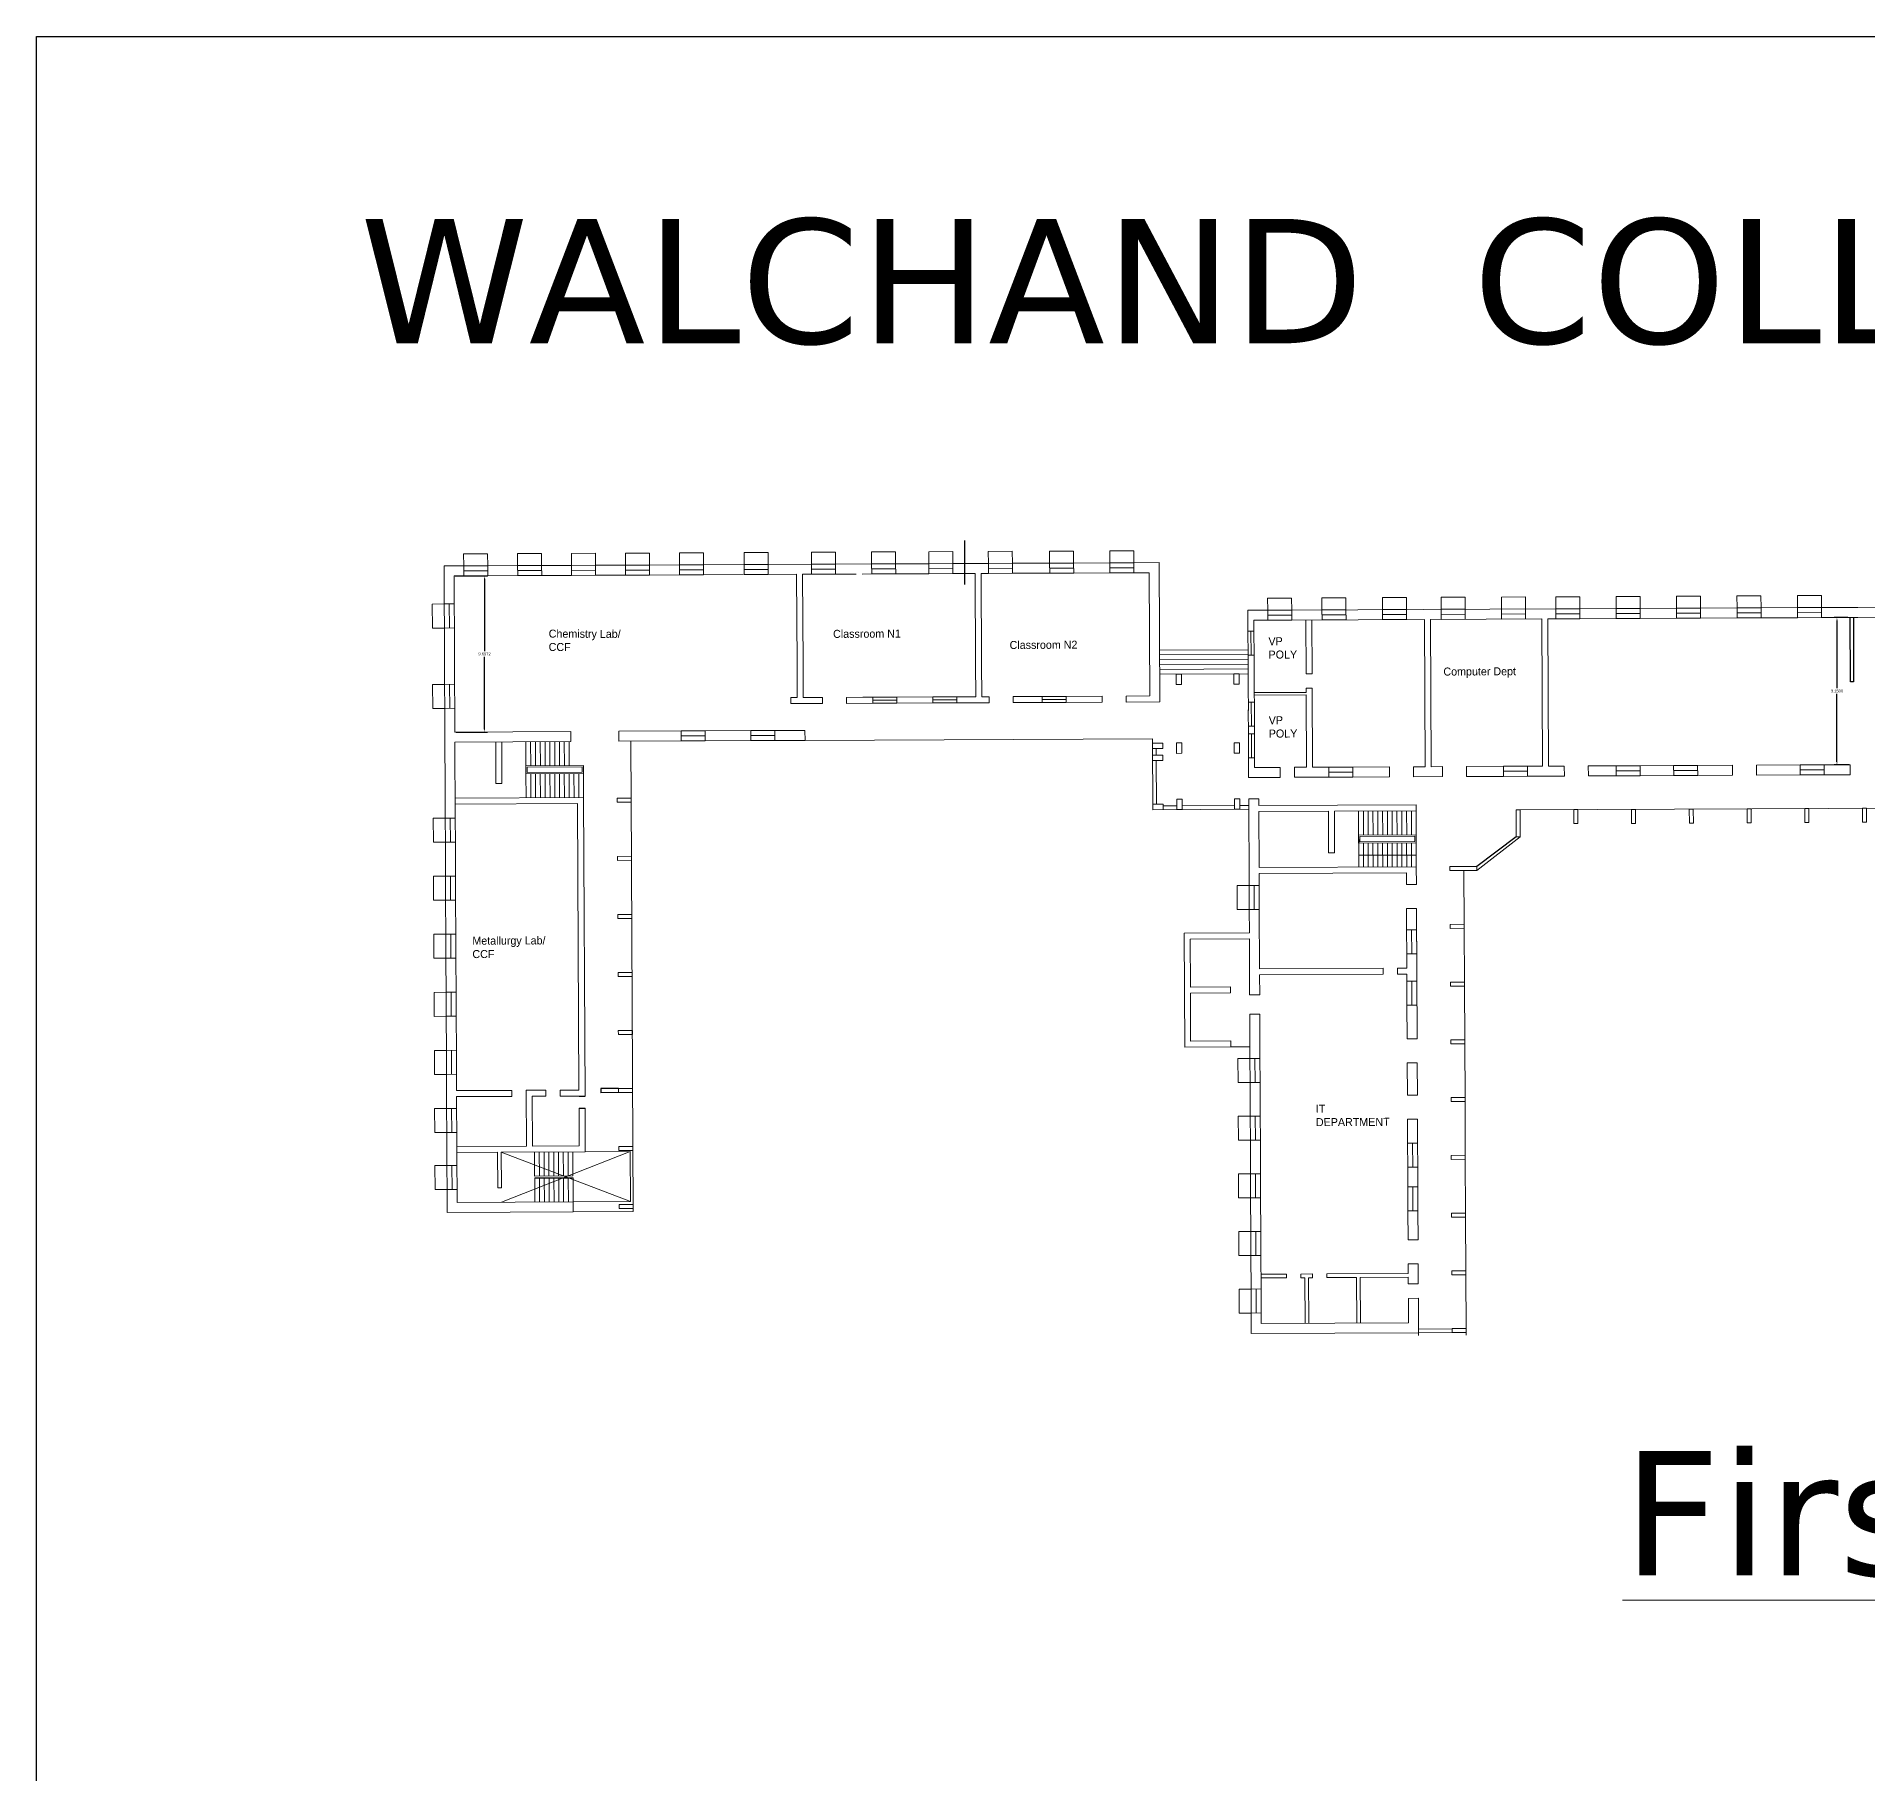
# Model space of a CAD drawing. Header units: inches. Extents: x -40 to 263, y -17 to 199.
# Drawn here: x -39.6 to 74.2, y 90.8 to 198.7 of the extents above; entities that cross this region are included whole.
import ezdxf

# ---------------------------------------------------------------- set-up
doc = ezdxf.new("R2010")
doc.units = ezdxf.units.IN
doc.header["$MEASUREMENT"] = 0
doc.layers.add('TEXT', color=7, linetype='Continuous', lineweight=15)
doc.layers.add('window', color=7, linetype='Continuous', lineweight=13)
doc.styles.add('LGL', font='')
doc.styles.get('LGL').set_extended_font_data('LithographLight')
doc.dimstyles.get("Standard").update_dxf_attribs({"dimtxt": 0.18, "dimasz": 0.18, "dimexe": 0.18, "dimexo": 0.0625, "dimgap": 0.09, "dimtad": 0, "dimtih": 1, "dimtoh": 1, "dimdec": 4, "dimzin": 0, "dimdsep": 46, "dimtxsty": 'Standard', "dimcen": 0.09, "dimadec": 0, "dimazin": 0, "dimtfac": 1, "dimtdec": 4, "dimtofl": 0, "dimtmove": 0, "dimatfit": 3, "dimfxl": 1, "dimtolj": 1, "dimtzin": 0, "dimarcsym": 0})

# ---------------------------------------------------------------- blocks, each defined once
blk = doc.blocks.new('*D26')
at = {"color": 0, "lineweight": -2, "transparency": 16777216}
for p, q in [((-13.55, 165.16), (-11.54, 165.16)), ((-11.72, 164.98), (-11.72, 160.49)), ((-11.72, 155.64), (-11.72, 160.13)), ((-13.5, 155.46), (-11.54, 155.46))]:
    blk.add_line(p, q, dxfattribs=at)
at = {"color": 0, "transparency": 16777216}
for points in [[(-11.75, 164.98), (-11.69, 164.98), (-11.72, 165.16)], [(-11.75, 155.64), (-11.69, 155.64), (-11.72, 155.46)]]:
    blk.add_solid(points, dxfattribs=at)
at = {"layer": 'Defpoints', "color": 0, "transparency": 16777216}
for p in [(-13.61, 165.16), (-13.56, 155.46), (-11.72, 155.46)]:
    blk.add_point(p, dxfattribs=at)
at = {"color": 0, "transparency": 16777216, "insert": (-11.72, 160.31), "char_height": 0.18, "attachment_point": 5}
blk.add_mtext('\\A1;9.6972', dxfattribs=at)
blk = doc.blocks.new('*D28')
at = {"color": 0, "lineweight": -2, "transparency": 16777216}
for p, q in [((73, 162.58), (72.14, 162.58)), ((72.32, 162.4), (72.32, 158.19)), ((72.32, 153.61), (72.32, 157.83)), ((73.07, 153.43), (72.14, 153.43))]:
    blk.add_line(p, q, dxfattribs=at)
at = {"color": 0, "transparency": 16777216}
for points in [[(72.29, 162.4), (72.35, 162.4), (72.32, 162.58)], [(72.29, 153.61), (72.35, 153.61), (72.32, 153.43)]]:
    blk.add_solid(points, dxfattribs=at)
at = {"layer": 'Defpoints', "color": 0, "transparency": 16777216}
for p in [(73.06, 162.58), (72.32, 153.43), (73.13, 153.43)]:
    blk.add_point(p, dxfattribs=at)
at = {"color": 0, "transparency": 16777216, "insert": (72.32, 158.01), "char_height": 0.18, "attachment_point": 5}
blk.add_mtext('\\A1;9.1500', dxfattribs=at)

msp = doc.modelspace()

# ---------------------------------------------------------------- linework, layer by layer
for p, q in [((73.15185, 158.58099), (73.13311, 162.58425)), ((73.34018, 162.58522), (73.34018, 158.58099)), ((73.34018, 158.58099), (73.15185, 158.58099)), ((52.38896, 148.95243), (49.94402, 147.10905)), ((-3.3899, 133.31205), (-4.49133, 133.31205)), ((-4.49133, 133.31205), (-4.49133, 133.05824)), ((-5.84938, 132.84882), (-5.4764, 132.84882)), ((-5.84585, 132.09511), (-5.47287, 132.09511)), ((-5.47736, 133.05363), (-5.47857, 133.05362)), ((-3.38873, 133.0634), (-4.49133, 133.05824)), ((-8.60349, 127.76463), (-6.21649, 127.77581))]:
    msp.add_line(p, q)
msp.add_lwpolyline([(-39.55518, 198.66799), (262.71196, 198.66799), (262.71196, -17.13248), (-39.55518, -17.13248)], close=True)
at = {"layer": 'window'}
for p, q in [((-11.52714, 166.53937), (-13.01901, 166.53238)), ((-13.01552, 165.78644), (-13.01901, 166.53238)), ((-11.52365, 165.79343), (-11.52714, 166.53937)), ((-8.17539, 166.55505), (-9.66727, 166.54807)), ((-9.66377, 165.80213), (-9.66727, 166.54807)), ((-8.1719, 165.80912), (-8.17539, 166.55505)), ((-4.82364, 166.57074), (-6.31552, 166.56376)), ((-6.31203, 165.81782), (-6.31552, 166.56376)), ((-4.82015, 165.82481), (-4.82364, 166.57074)), ((-1.4719, 166.58643), (-2.96377, 166.57945)), ((-2.96028, 165.83351), (-2.96377, 166.57945)), ((-1.46841, 165.84049), (-1.4719, 166.58643)), ((1.87985, 166.60212), (0.38797, 166.59514)), ((0.39147, 165.8492), (0.38797, 166.59514)), ((1.88334, 165.85618), (1.87985, 166.60212)), ((5.90543, 166.62096), (4.41355, 166.61398)), ((4.41704, 165.86804), (4.41355, 166.61398)), ((5.90892, 165.87503), (5.90543, 166.62096)), ((10.0793, 166.6405), (8.58742, 166.63352)), ((8.59092, 165.88758), (8.58742, 166.63352)), ((10.08279, 165.89456), (10.0793, 166.6405)), ((13.82265, 166.65802), (12.33078, 166.65104)), ((12.33427, 165.9051), (12.33078, 166.65104)), ((13.82615, 165.91209), (13.82265, 166.65802)), ((17.37862, 166.67467), (15.88675, 166.66769)), ((15.89024, 165.92175), (15.88675, 166.66769)), ((17.38212, 165.92873), (17.37862, 166.67467)), ((21.07492, 166.69197), (19.58304, 166.68499)), ((19.58653, 165.93905), (19.58304, 166.68499)), ((21.07841, 165.94603), (21.07492, 166.69197)), ((24.88414, 166.7098), (23.39226, 166.70282)), ((23.39575, 165.95688), (23.39226, 166.70282)), ((24.88763, 165.96386), (24.88414, 166.7098)), ((28.62844, 166.72733), (27.13657, 166.72034)), ((27.14006, 165.97441), (27.13657, 166.72034)), ((28.63194, 165.98139), (28.62844, 166.72733)), ((-14.23389, 165.78074), (-13.01552, 165.78644)), ((-14.23389, 165.78074), (-14.22283, 163.41861)), ((-13.60936, 165.16204), (-13.01261, 165.16483)), ((-13.60936, 165.16204), (-13.60121, 163.42151)), ((-11.52365, 165.79343), (-13.01552, 165.78644)), ((-13.01261, 165.16483), (-13.01552, 165.78644)), ((-13.01407, 165.47564), (-11.52219, 165.48262)), ((-11.52074, 165.17181), (-13.01261, 165.16483)), ((-11.52365, 165.79343), (-9.66377, 165.80213)), ((-11.52365, 165.79343), (-9.66377, 165.80213)), ((-11.52365, 165.79343), (-11.52074, 165.17181)), ((-11.52074, 165.17181), (-9.66086, 165.18052)), ((-11.52074, 165.17181), (-9.66086, 165.18052)), ((-8.1719, 165.80912), (-9.66377, 165.80213)), ((-9.66377, 165.80213), (-9.66086, 165.18052)), ((-9.66232, 165.49133), (-8.17044, 165.49831)), ((-8.16899, 165.1875), (-9.66086, 165.18052)), ((-8.1719, 165.80912), (-6.31203, 165.81782)), ((-8.1719, 165.80912), (-6.31203, 165.81782)), ((-8.1719, 165.80912), (-8.16899, 165.1875)), ((-8.16899, 165.1875), (-6.30912, 165.19621)), ((-8.16899, 165.1875), (-6.30912, 165.19621)), ((-4.82015, 165.82481), (-6.31203, 165.81782)), ((-6.31203, 165.81782), (-6.30912, 165.19621)), ((-6.31057, 165.50701), (-4.8187, 165.514)), ((-4.81724, 165.20319), (-6.30912, 165.19621)), ((-4.82015, 165.82481), (-2.96028, 165.83351)), ((-4.82015, 165.82481), (-2.96028, 165.83351)), ((-4.82015, 165.82481), (-4.81724, 165.20319)), ((-4.81724, 165.20319), (-2.95737, 165.2119)), ((-4.81724, 165.20319), (-2.95737, 165.2119)), ((-1.46841, 165.84049), (-2.96028, 165.83351)), ((-2.96028, 165.83351), (-2.95737, 165.2119)), ((-2.95883, 165.5227), (-1.46695, 165.52969)), ((-1.4655, 165.21888), (-2.95737, 165.2119)), ((-1.46841, 165.84049), (0.39147, 165.8492)), ((-1.46841, 165.84049), (0.39147, 165.8492)), ((-1.46841, 165.84049), (-1.4655, 165.21888)), ((-1.4655, 165.21888), (0.39438, 165.22759)), ((-1.4655, 165.21888), (0.39438, 165.22759)), ((1.88334, 165.85618), (0.39147, 165.8492)), ((0.39147, 165.8492), (0.39438, 165.22759)), ((0.39292, 165.53839), (1.8848, 165.54538)), ((1.88625, 165.23457), (0.39438, 165.22759)), ((1.88334, 165.85618), (4.41704, 165.86804)), ((1.88334, 165.85618), (1.88625, 165.23457)), ((1.88625, 165.23457), (4.34287, 165.24607)), ((5.90892, 165.87503), (4.41704, 165.86804)), ((4.41704, 165.86804), (4.41995, 165.24643)), ((4.4185, 165.55724), (5.91037, 165.56422)), ((5.91183, 165.25341), (4.41995, 165.24643)), ((4.71584, 165.24781), (4.41995, 165.24643)), ((5.90892, 165.87503), (8.59092, 165.88758)), ((5.90892, 165.87503), (8.59092, 165.88758)), ((5.90892, 165.87503), (8.59092, 165.88758)), ((5.90892, 165.87503), (5.91183, 165.25341)), ((5.91183, 165.25341), (7.67473, 165.26166)), ((7.67473, 165.26166), (7.7008, 159.692)), ((8.0477, 165.26341), (8.59382, 165.26597)), ((8.0477, 165.26341), (8.07377, 159.69374)), ((8.19688, 165.26411), (8.59382, 165.26597)), ((8.19688, 165.26411), (8.59382, 165.26597)), ((10.08279, 165.89456), (8.59092, 165.88758)), ((8.59092, 165.88758), (8.59382, 165.26597)), ((8.59237, 165.57677), (10.08425, 165.58376)), ((10.0857, 165.27295), (8.59382, 165.26597)), ((10.08279, 165.89456), (12.33427, 165.9051)), ((10.08279, 165.89456), (12.33427, 165.9051)), ((10.08279, 165.89456), (12.33427, 165.9051)), ((10.08279, 165.89456), (10.0857, 165.27295)), ((10.0857, 165.27295), (11.37955, 165.27901)), ((10.0857, 165.27295), (11.37955, 165.27901)), ((10.0857, 165.27295), (11.37955, 165.27901)), ((11.75252, 165.28075), (12.33718, 165.28349)), ((11.75252, 165.28075), (12.33718, 165.28349)), ((11.75252, 165.28075), (12.33718, 165.28349)), ((13.82615, 165.91209), (12.33427, 165.9051)), ((12.33427, 165.9051), (12.33718, 165.28349)), ((12.33572, 165.5943), (13.8276, 165.60128)), ((13.82906, 165.29047), (12.33718, 165.28349)), ((13.82615, 165.91209), (15.89024, 165.92175)), ((13.82615, 165.91209), (15.89024, 165.92175)), ((13.82615, 165.91209), (15.89024, 165.92175)), ((13.82615, 165.91209), (13.82906, 165.29047)), ((13.82906, 165.29047), (15.89315, 165.30013)), ((13.82906, 165.29047), (15.89315, 165.30013)), ((13.82906, 165.29047), (15.89315, 165.30013)), ((17.38212, 165.92873), (15.89024, 165.92175)), ((15.89024, 165.92175), (15.89315, 165.30013)), ((15.8917, 165.61094), (17.38357, 165.61792)), ((17.38503, 165.30712), (15.89315, 165.30013)), ((17.38212, 165.92873), (19.58653, 165.93905)), ((17.38212, 165.92873), (17.38503, 165.30712)), ((17.38503, 165.30712), (18.76433, 165.31357)), ((18.76433, 165.31357), (18.79041, 159.7439)), ((19.1373, 165.31532), (19.58944, 165.31743)), ((19.1373, 165.31532), (19.16337, 159.74565)), ((21.07841, 165.94603), (19.58653, 165.93905)), ((19.58653, 165.93905), (19.58944, 165.31743)), ((19.58799, 165.62824), (21.07986, 165.63523)), ((21.08132, 165.32442), (19.58944, 165.31743)), ((21.07841, 165.94603), (23.39575, 165.95688)), ((21.07841, 165.94603), (21.08132, 165.32442)), ((21.08132, 165.32442), (23.39866, 165.33527)), ((24.88763, 165.96386), (23.39575, 165.95688)), ((23.39575, 165.95688), (23.39866, 165.33527)), ((23.39721, 165.64607), (24.88909, 165.65306)), ((24.89054, 165.34225), (23.39866, 165.33527)), ((24.88763, 165.96386), (27.14006, 165.97441)), ((24.88763, 165.96386), (24.89054, 165.34225)), ((24.89054, 165.34225), (27.14297, 165.35279)), ((28.63194, 165.98139), (27.14006, 165.97441)), ((27.14006, 165.97441), (27.14297, 165.35279)), ((27.14152, 165.6636), (28.63339, 165.67058)), ((28.63485, 165.35977), (27.14297, 165.35279)), ((28.63194, 165.98139), (30.19914, 165.98873)), ((28.63194, 165.98139), (28.63485, 165.35977)), ((28.63485, 165.35977), (29.58043, 165.3642)), ((29.58043, 165.3642), (29.61628, 157.70591)), ((30.19914, 165.98873), (30.23964, 157.33585)), ((44.06937, 163.81579), (45.56124, 163.82277)), ((45.56473, 163.07683), (45.56124, 163.82277)), ((47.72066, 163.83288), (49.21253, 163.83986)), ((47.72415, 163.08694), (47.72066, 163.83288)), ((49.21602, 163.09392), (49.21253, 163.83986)), ((51.47521, 163.85045), (52.96709, 163.85744)), ((51.4787, 163.10452), (51.47521, 163.85045)), ((52.97058, 163.1115), (52.96709, 163.85744)), ((54.84252, 163.86622), (56.3344, 163.8732)), ((54.84601, 163.12028), (54.84252, 163.86622)), ((56.33789, 163.12726), (56.3344, 163.8732)), ((58.59707, 163.88379), (60.08895, 163.89077)), ((58.60057, 163.13785), (58.59707, 163.88379)), ((60.09244, 163.14484), (60.08895, 163.89077)), ((62.35163, 163.90136), (63.8435, 163.90835)), ((62.35512, 163.15543), (62.35163, 163.90136)), ((63.84699, 163.16241), (63.8435, 163.90835)), ((66.10618, 163.91894), (67.59806, 163.92592)), ((66.10967, 163.173), (66.10618, 163.91894)), ((67.60155, 163.17998), (67.59806, 163.92592)), ((69.86073, 163.93651), (71.35261, 163.9435)), ((69.86422, 163.19058), (69.86073, 163.93651)), ((71.3561, 163.19756), (71.35261, 163.9435)), ((-14.22283, 163.41861), (-14.96877, 163.41511)), ((-14.96178, 161.92324), (-14.96877, 163.41511)), ((-14.22283, 163.41861), (-13.60121, 163.42151)), ((-14.21585, 161.92673), (-14.22283, 163.41861)), ((-13.90504, 161.92818), (-13.91202, 163.42006)), ((-13.59423, 161.92964), (-13.60121, 163.42151)), ((36.94576, 163.03649), (35.71315, 163.03072)), ((35.71315, 163.03072), (35.71923, 161.73093)), ((36.94227, 163.78243), (38.43415, 163.78941)), ((36.94576, 163.03649), (36.94227, 163.78243)), ((36.94576, 163.03649), (38.43764, 163.04347)), ((36.94576, 163.03649), (36.94867, 162.41487)), ((38.43909, 162.73266), (36.94722, 162.72568)), ((38.43764, 163.04347), (38.43415, 163.78941)), ((54.84601, 163.12028), (38.43764, 163.04347)), ((38.44055, 162.42186), (38.43764, 163.04347)), ((40.31481, 163.79821), (41.80669, 163.8052)), ((40.3183, 163.05228), (40.31481, 163.79821)), ((40.3183, 163.05228), (41.81018, 163.05926)), ((40.3183, 163.05228), (40.32121, 162.43066)), ((41.81163, 162.74845), (40.31976, 162.74147)), ((41.81018, 163.05926), (41.80669, 163.8052)), ((41.81309, 162.43764), (41.81018, 163.05926)), ((44.07286, 163.06985), (44.06937, 163.81579)), ((44.07286, 163.06985), (45.56473, 163.07683)), ((44.07286, 163.06985), (44.07577, 162.44824)), ((45.56619, 162.76603), (44.07431, 162.75904)), ((45.56764, 162.45522), (45.56473, 163.07683)), ((47.72415, 163.08694), (49.21602, 163.09392)), ((47.72415, 163.08694), (47.72706, 162.46533)), ((49.21748, 162.78312), (47.7256, 162.77613)), ((49.21893, 162.47231), (49.21602, 163.09392)), ((51.4787, 163.10452), (52.97058, 163.1115)), ((51.4787, 163.10452), (51.48161, 162.4829)), ((52.97203, 162.80069), (51.48016, 162.79371)), ((52.97349, 162.48988), (52.97058, 163.1115)), ((54.84601, 163.12028), (56.33789, 163.12726)), ((54.84601, 163.12028), (54.84892, 162.49866)), ((56.33934, 162.81645), (54.84747, 162.80947)), ((58.60057, 163.13785), (56.33789, 163.12726)), ((56.3408, 162.50565), (56.33789, 163.12726)), ((58.60057, 163.13785), (60.09244, 163.14484)), ((58.60057, 163.13785), (58.60348, 162.51624)), ((60.0939, 162.83403), (58.60202, 162.82704)), ((62.35512, 163.15543), (60.09244, 163.14484)), ((60.09535, 162.52322), (60.09244, 163.14484)), ((62.35512, 163.15543), (63.84699, 163.16241)), ((62.35512, 163.15543), (62.35803, 162.53381)), ((63.84845, 162.8516), (62.35657, 162.84462)), ((66.10967, 163.173), (63.84699, 163.16241)), ((63.8499, 162.54079), (63.84699, 163.16241)), ((66.10967, 163.173), (67.60155, 163.17998)), ((66.10967, 163.173), (66.11258, 162.55139)), ((67.603, 162.86918), (66.11113, 162.86219)), ((69.86422, 163.19058), (67.60155, 163.17998)), ((67.60446, 162.55837), (67.60155, 163.17998)), ((69.86422, 163.19058), (71.3561, 163.19756)), ((69.86422, 163.19058), (69.86713, 162.56896)), ((71.35755, 162.88675), (69.86568, 162.87977)), ((73.61878, 163.20815), (71.3561, 163.19756)), ((71.35901, 162.57594), (71.3561, 163.19756)), ((73.61878, 163.20815), (75.11065, 163.21513)), ((-14.21585, 161.92673), (-14.96178, 161.92324)), ((-14.21585, 161.92673), (-13.59423, 161.92964)), ((-14.21585, 161.92673), (-14.19946, 158.4258)), ((-13.59423, 161.92964), (-13.57784, 158.42871)), ((36.0922, 161.73268), (35.71923, 161.73093)), ((35.71923, 161.73093), (35.72622, 160.23906)), ((35.90572, 161.73181), (35.9127, 160.23993)), ((36.94867, 162.41487), (36.08903, 162.41085)), ((36.08903, 162.41085), (36.0922, 161.73268)), ((36.0922, 161.73268), (36.09919, 160.2408)), ((36.94867, 162.41487), (38.44055, 162.42186)), ((46.69626, 162.4605), (38.44055, 162.42186)), ((39.32143, 162.42598), (39.3371, 159.07836)), ((39.69439, 162.42773), (39.71006, 159.0801)), ((40.32121, 162.43066), (41.81309, 162.43764)), ((44.07577, 162.44824), (45.56764, 162.45522)), ((46.69626, 162.4605), (46.73909, 153.31033)), ((53.98159, 162.4946), (47.06923, 162.46225)), ((47.06923, 162.46225), (47.11206, 153.31208)), ((47.72706, 162.46533), (49.21893, 162.47231)), ((51.48161, 162.4829), (52.97349, 162.48988)), ((53.98159, 162.4946), (54.02442, 153.34443)), ((54.84892, 162.49866), (54.35456, 162.49635)), ((54.35456, 162.49635), (54.39739, 153.34618)), ((54.84892, 162.49866), (56.3408, 162.50565)), ((58.60348, 162.51624), (56.3408, 162.50565)), ((58.60348, 162.51624), (60.09535, 162.52322)), ((62.35803, 162.53381), (60.09535, 162.52322)), ((62.35803, 162.53381), (63.8499, 162.54079)), ((66.11258, 162.55139), (63.8499, 162.54079)), ((66.11258, 162.55139), (67.60446, 162.55837)), ((69.86713, 162.56896), (67.60446, 162.55837)), ((69.86713, 162.56896), (71.35901, 162.57594)), ((72.76317, 162.58252), (71.35901, 162.57594)), ((73.05867, 162.5839), (72.88252, 162.58308)), ((73.62169, 162.58654), (73.05867, 162.5839)), ((73.62169, 162.58654), (75.11356, 162.59352)), ((35.72465, 160.5741), (30.2246, 160.54835)), ((7.71058, 157.60337), (7.7008, 159.692)), ((8.08354, 157.60512), (8.07377, 159.69374)), ((18.80018, 157.65528), (18.79041, 159.7439)), ((19.17315, 157.65702), (19.16337, 159.74565)), ((35.72605, 160.27572), (30.226, 160.24998)), ((35.72744, 159.97735), (30.2274, 159.9516)), ((35.72884, 159.67897), (30.22879, 159.65323)), ((35.73024, 159.3806), (30.23019, 159.35485)), ((36.09919, 160.2408), (35.72622, 160.23906)), ((35.72622, 160.23906), (35.73536, 158.28571)), ((36.09919, 160.2408), (36.1101, 157.91036)), ((-14.19946, 158.4258), (-14.9454, 158.4223)), ((-14.9454, 158.4223), (-14.93841, 156.93043)), ((-14.19946, 158.4258), (-13.57784, 158.42871)), ((-14.19946, 158.4258), (-14.19248, 156.93392)), ((-13.88865, 158.42725), (-13.88167, 156.93537)), ((-13.57784, 158.42871), (-13.57086, 156.93683)), ((30.23159, 159.05648), (35.73163, 159.08222)), ((35.73536, 158.28571), (35.74234, 156.79383)), ((36.11079, 157.76117), (36.10833, 158.28745)), ((36.10833, 158.28745), (36.11531, 156.79558)), ((39.3371, 159.07836), (39.71006, 159.0801)), ((39.34129, 158.18323), (39.71425, 158.18498)), ((39.34129, 158.18323), (39.34249, 157.92549)), ((39.71425, 158.18498), (39.73723, 153.27756)), ((7.31274, 157.60151), (7.71058, 157.60337)), ((7.31274, 157.60151), (7.31449, 157.22854)), ((7.31449, 157.22854), (9.2837, 157.23776)), ((8.08354, 157.60512), (9.28195, 157.61073)), ((9.28195, 157.61073), (9.2837, 157.23776)), ((10.77383, 157.61771), (11.78837, 157.62246)), ((10.77383, 157.61771), (10.77557, 157.24474)), ((10.77557, 157.24474), (12.41173, 157.2524)), ((11.78837, 157.62246), (12.40998, 157.62537)), ((12.40998, 157.62537), (13.90186, 157.63235)), ((12.40998, 157.62537), (12.41173, 157.2524)), ((13.90273, 157.44587), (12.41086, 157.43888)), ((13.9036, 157.25938), (12.41173, 157.2524)), ((13.90186, 157.63235), (16.13967, 157.64283)), ((13.90186, 157.63235), (13.9036, 157.25938)), ((13.9036, 157.25938), (16.14142, 157.26986)), ((16.13967, 157.64283), (17.63155, 157.64981)), ((16.13967, 157.64283), (16.14142, 157.26986)), ((17.63242, 157.46332), (16.14054, 157.45634)), ((17.63329, 157.27684), (16.14142, 157.26986)), ((17.63155, 157.64981), (18.80018, 157.65528)), ((17.63155, 157.64981), (17.63329, 157.27684)), ((17.63329, 157.27684), (19.64125, 157.28624)), ((19.17315, 157.65702), (19.6395, 157.65921)), ((19.6395, 157.65921), (19.64125, 157.28624)), ((21.13138, 157.66619), (22.93268, 157.67462)), ((21.13138, 157.66619), (21.13312, 157.29322)), ((21.13312, 157.29322), (22.93442, 157.30165)), ((24.42455, 157.68161), (22.93268, 157.67462)), ((22.93268, 157.67462), (22.93442, 157.30165)), ((24.42543, 157.49512), (22.93355, 157.48814)), ((24.4263, 157.30864), (22.93442, 157.30165)), ((24.42455, 157.68161), (26.66237, 157.69208)), ((24.42455, 157.68161), (24.4263, 157.30864)), ((24.4263, 157.30864), (26.66411, 157.31911)), ((26.66237, 157.69208), (26.66411, 157.31911)), ((28.15424, 157.69906), (29.61628, 157.70591)), ((28.15424, 157.69906), (28.15599, 157.32609)), ((28.15599, 157.32609), (30.23964, 157.33585)), ((36.11287, 157.31769), (35.7399, 157.31594)), ((35.92638, 157.31682), (35.93337, 155.82494)), ((39.34249, 157.92549), (36.1101, 157.91036)), ((39.34319, 157.7763), (36.11079, 157.76117)), ((39.34319, 157.7763), (39.36426, 153.27581)), ((-14.19248, 156.93392), (-14.93841, 156.93043)), ((-14.19248, 156.93392), (-13.57086, 156.93683)), ((-14.19248, 156.93392), (-14.16056, 150.11522)), ((-13.57086, 156.93683), (-13.56397, 155.46485)), ((35.74209, 156.84867), (35.74909, 155.3536)), ((36.11506, 156.85041), (36.12205, 155.35535)), ((-13.56397, 155.46485), (-6.35324, 155.4986)), ((-13.56106, 154.84323), (-6.35033, 154.87698)), ((-13.56106, 154.84323), (-13.53894, 150.11813)), ((-11.02487, 154.8551), (-11.01277, 152.26919)), ((-10.6519, 154.85685), (-10.6398, 152.27093)), ((-9.15305, 154.86383), (-9.14606, 153.37196)), ((-8.84769, 153.37335), (-8.85467, 154.86523)), ((-8.54931, 153.37475), (-8.5563, 154.86663)), ((-8.25094, 153.37615), (-8.25792, 154.86802)), ((-7.95256, 153.37754), (-7.95954, 154.86942)), ((-7.65419, 153.37894), (-7.66117, 154.87081)), ((-7.35581, 153.38034), (-7.36279, 154.87221)), ((-7.05744, 153.38173), (-7.06442, 154.87361)), ((-6.75906, 153.38313), (-6.76604, 154.875)), ((-6.46069, 153.38453), (-6.46767, 154.8764)), ((-6.35033, 154.87698), (-6.35324, 155.4986)), ((-3.36949, 155.51256), (0.49659, 155.53066)), ((-3.36949, 155.51256), (-3.36658, 154.89095)), ((-3.36658, 154.89095), (0.4995, 154.90905)), ((-2.60289, 151.10259), (-2.62064, 154.89444)), ((1.98847, 155.53764), (0.49659, 155.53066)), ((0.49659, 155.53066), (0.4995, 154.90905)), ((1.98992, 155.22684), (0.49805, 155.21985)), ((0.4995, 154.90905), (1.99138, 154.91603)), ((1.98847, 155.53764), (4.82193, 155.55091)), ((1.98847, 155.53764), (1.99138, 154.91603)), ((1.99138, 154.91603), (4.82484, 154.92929)), ((6.31381, 155.55789), (4.82193, 155.55091)), ((4.82193, 155.55091), (4.82484, 154.92929)), ((6.31526, 155.24708), (4.82338, 155.2401)), ((4.82484, 154.92929), (6.31671, 154.93628)), ((6.31381, 155.55789), (8.19255, 155.56668)), ((6.31381, 155.55789), (6.31671, 154.93628)), ((6.31671, 154.93628), (8.19546, 154.94507)), ((8.19255, 155.56668), (8.19546, 154.94507)), ((8.19546, 154.94507), (29.78289, 155.04612)), ((29.78289, 155.04612), (29.80352, 150.64011)), ((36.11985, 155.82582), (35.74688, 155.82407)), ((36.12205, 155.35535), (35.74909, 155.3536)), ((35.74909, 155.3536), (35.75607, 153.86173)), ((35.93557, 155.35447), (35.94255, 153.8626)), ((36.12205, 155.35535), (36.12904, 153.86347)), ((30.01446, 154.44594), (30.01644, 154.02288)), ((30.018, 153.69017), (30.03071, 150.97389)), ((36.12904, 153.86347), (35.75607, 153.86173)), ((35.75607, 153.86173), (35.7618, 152.63732)), ((36.12904, 153.86347), (36.13186, 153.26068)), ((-9.15304, 153.37196), (-5.57254, 153.38872)), ((-9.15304, 153.37196), (-9.15072, 152.87466)), ((-9.15072, 152.87466), (-5.57022, 152.89142)), ((-9.15072, 152.87466), (-9.14373, 151.38279)), ((-9.07133, 153.29101), (-5.65349, 153.307)), ((-9.07133, 153.29101), (-9.06977, 152.95638)), ((-9.06977, 152.95638), (-5.65193, 152.97237)), ((-8.84536, 151.38419), (-8.85234, 152.87606)), ((-8.54698, 151.38558), (-8.55397, 152.87746)), ((-8.24861, 151.38698), (-8.25559, 152.87885)), ((-7.95023, 151.38838), (-7.95722, 152.88025)), ((-7.65186, 151.38977), (-7.65884, 152.88165)), ((-7.35348, 151.39117), (-7.36047, 152.88304)), ((-7.05511, 151.39257), (-7.06209, 152.88444)), ((-6.75673, 151.39396), (-6.76372, 152.88584)), ((-6.45836, 151.39536), (-6.46534, 152.88723)), ((-6.15998, 151.39676), (-6.16697, 152.88863)), ((-5.86161, 151.39815), (-5.86859, 152.89003)), ((-5.65349, 153.307), (-5.65193, 152.97237)), ((-5.57254, 153.38872), (-5.57022, 152.89142)), ((-5.56323, 151.39955), (-5.57022, 152.89142)), ((-5.57022, 152.89142), (-5.56323, 151.39955)), ((37.7261, 152.64652), (35.7618, 152.63732)), ((37.72319, 153.26813), (36.13186, 153.26068)), ((37.72319, 153.26813), (37.7261, 152.64652)), ((39.36426, 153.27581), (38.61832, 153.27232)), ((38.61832, 153.27232), (38.62123, 152.65071)), ((40.73856, 152.66062), (38.62123, 152.65071)), ((40.73565, 153.28223), (39.73723, 153.27756)), ((42.22753, 153.28921), (40.73565, 153.28223)), ((40.73565, 153.28223), (40.73856, 152.66062)), ((42.22898, 152.97841), (40.73711, 152.97142)), ((42.23044, 152.6676), (40.73856, 152.66062)), ((42.22753, 153.28921), (44.51794, 153.29994)), ((44.51794, 153.29994), (42.22753, 153.28921)), ((42.22753, 153.28921), (42.23044, 152.6676)), ((42.23044, 152.6676), (44.52085, 152.67832)), ((44.52085, 152.67832), (42.23044, 152.6676)), ((44.51794, 153.29994), (44.52085, 152.67832)), ((46.73909, 153.31033), (46.00981, 153.30692)), ((46.00981, 153.30692), (46.01272, 152.6853)), ((47.81693, 152.69375), (46.01272, 152.6853)), ((47.81402, 153.31536), (47.11206, 153.31208)), ((47.81402, 153.31536), (47.81693, 152.69375)), ((51.5963, 153.33307), (49.30589, 153.32235)), ((49.30589, 153.32235), (49.3088, 152.70073)), ((51.59921, 152.71145), (49.3088, 152.70073)), ((51.5963, 153.33307), (53.08818, 153.34005)), ((51.5963, 153.33307), (51.59921, 152.71145)), ((51.59776, 153.02226), (53.08963, 153.02924)), ((51.59921, 152.71145), (53.09109, 152.71844)), ((54.02442, 153.34443), (53.08818, 153.34005)), ((53.08818, 153.34005), (53.09109, 152.71844)), ((55.37963, 152.72915), (53.09109, 152.71844)), ((55.37672, 153.35076), (54.39739, 153.34618)), ((55.37672, 153.35076), (55.37963, 152.72915)), ((58.60428, 153.36587), (56.8686, 153.35775)), ((56.8686, 153.35775), (56.87151, 152.73613)), ((58.60719, 152.74426), (56.87151, 152.73613)), ((58.60428, 153.36587), (60.09615, 153.37285)), ((58.60428, 153.36587), (58.60719, 152.74426)), ((58.60573, 153.05506), (60.09761, 153.06205)), ((58.60719, 152.74426), (60.09906, 152.75124)), ((62.17071, 153.38257), (60.09615, 153.37285)), ((60.09615, 153.37285), (60.09906, 152.75124)), ((62.17362, 152.76095), (60.09906, 152.75124)), ((62.17071, 153.38257), (63.66259, 153.38955)), ((62.17071, 153.38257), (62.17362, 152.76095)), ((62.17071, 153.38257), (62.17362, 152.76095)), ((62.17217, 153.07176), (63.66404, 153.07874)), ((62.17362, 152.76095), (63.6655, 152.76793)), ((65.82749, 153.39968), (63.66259, 153.38955)), ((63.66259, 153.38955), (63.6655, 152.76793)), ((63.66259, 153.38955), (63.6655, 152.76793)), ((65.8304, 152.77807), (63.6655, 152.76793)), ((65.82749, 153.39968), (65.8304, 152.77807)), ((70.02482, 153.41933), (67.31936, 153.40667)), ((67.31936, 153.40667), (67.32227, 152.78505)), ((70.02773, 152.79771), (67.32227, 152.78505)), ((70.02482, 153.41933), (71.5167, 153.42631)), ((70.02482, 153.41933), (70.02773, 152.79771)), ((70.02628, 153.10852), (71.51815, 153.1155)), ((70.02773, 152.79771), (71.51961, 152.8047)), ((73.13119, 153.43387), (71.5167, 153.42631)), ((71.5167, 153.42631), (71.51961, 152.8047)), ((73.1341, 152.81225), (71.51961, 152.8047)), ((73.13119, 153.43387), (73.1341, 152.81225)), ((73.13119, 153.43387), (73.1341, 152.81225)), ((-13.54477, 151.36219), (-5.56323, 151.39955)), ((-11.01277, 152.26919), (-10.6398, 152.27093)), ((-5.56323, 151.39955), (-5.4764, 132.84882)), ((-2.60435, 151.4134), (-2.48384, 125.6686)), ((35.768, 151.31255), (36.38962, 151.31546)), ((35.768, 151.31255), (35.79322, 145.92388)), ((36.38962, 151.31546), (36.39156, 150.89971)), ((-13.54302, 150.98922), (-5.93446, 151.02483)), ((-5.93446, 151.02483), (-5.85112, 133.22179)), ((29.80352, 150.64011), (35.77102, 150.66805)), ((30.44696, 150.87188), (31.2948, 150.87585)), ((31.62751, 150.87741), (34.87979, 150.89263)), ((35.2125, 150.89419), (35.76995, 150.8968)), ((36.39156, 150.89971), (46.16335, 150.94545)), ((36.39331, 150.52674), (40.71975, 150.54699)), ((36.39331, 150.52674), (36.4096, 147.0457)), ((40.71975, 150.54699), (40.73185, 147.96107)), ((41.09272, 150.54874), (46.16509, 150.57248)), ((41.09272, 150.54874), (41.10482, 147.96282)), ((42.58459, 150.55572), (42.60089, 147.07468)), ((42.89693, 149.06524), (42.88995, 150.55712)), ((43.19531, 149.06664), (43.18832, 150.55851)), ((43.49368, 149.06804), (43.4867, 150.55991)), ((43.79206, 149.06943), (43.78507, 150.56131)), ((44.09043, 149.07083), (44.08345, 150.5627)), ((44.38881, 149.07223), (44.38182, 150.5641)), ((44.68718, 149.07362), (44.6802, 150.5655)), ((44.98556, 149.07502), (44.97857, 150.56689)), ((45.28393, 149.07642), (45.27695, 150.56829)), ((45.58231, 149.07781), (45.57533, 150.56969)), ((45.88068, 149.07921), (45.8737, 150.57108)), ((46.16509, 150.57248), (46.16335, 150.94545)), ((46.17906, 149.0806), (46.17208, 150.57248)), ((46.17208, 150.57248), (46.17906, 149.0806)), ((52.62977, 150.62761), (82.85417, 150.76908)), ((-14.16056, 150.11522), (-14.9065, 150.11173)), ((-14.89951, 148.61985), (-14.9065, 150.11173)), ((-13.53894, 150.11813), (-14.16056, 150.11522)), ((-14.16056, 150.11522), (-14.15357, 148.62335)), ((-13.84975, 150.11668), (-13.84277, 148.6248)), ((-13.53894, 150.11813), (-13.53196, 148.62625)), ((42.59157, 149.06385), (46.17208, 149.08061)), ((42.59157, 149.06385), (42.5939, 148.56655)), ((46.17208, 149.08061), (46.1744, 148.58331)), ((-14.15357, 148.62335), (-14.89951, 148.61985)), ((-13.53196, 148.62625), (-14.15357, 148.62335)), ((-14.15357, 148.62335), (-14.14367, 146.5082)), ((-13.53196, 148.62625), (-13.52206, 146.51111)), ((40.73185, 147.96107), (41.10482, 147.96282)), ((42.5939, 148.56655), (46.1744, 148.58331)), ((42.67329, 148.9829), (46.09113, 148.99889)), ((42.67329, 148.9829), (42.67485, 148.64826)), ((42.67485, 148.64826), (46.09269, 148.66426)), ((42.89926, 147.07607), (42.89228, 148.56795)), ((43.19764, 147.07747), (43.19065, 148.56935)), ((43.49601, 147.07887), (43.48903, 148.57074)), ((43.79439, 147.08026), (43.7874, 148.57214)), ((44.09276, 147.08166), (44.08578, 148.57354)), ((44.39114, 147.08306), (44.38415, 148.57493)), ((44.68951, 147.08445), (44.68253, 148.57633)), ((44.98789, 147.08585), (44.9809, 148.57773)), ((45.28626, 147.08725), (45.27928, 148.57912)), ((45.58464, 147.08864), (45.57765, 148.58052)), ((45.88301, 147.09004), (45.87603, 148.58192)), ((46.09113, 148.99889), (46.09269, 148.66426)), ((46.18139, 147.09144), (46.1744, 148.58331)), ((46.1744, 148.58331), (46.18139, 147.09144)), ((49.94518, 146.8604), (52.6376, 148.9536)), ((36.4096, 147.0457), (46.18139, 147.09144)), ((46.18139, 147.09144), (46.1865, 145.9992)), ((49.14144, 146.85664), (49.15707, 143.51733)), ((-14.14367, 146.5082), (-14.88961, 146.50471)), ((-14.88263, 145.01283), (-14.88961, 146.50471)), ((-13.52206, 146.51111), (-14.14367, 146.5082)), ((-14.14367, 146.5082), (-14.13669, 145.01632)), ((-13.83287, 146.50965), (-13.82588, 145.01778)), ((-13.52206, 146.51111), (-13.51508, 145.01923)), ((35.79322, 145.92388), (35.04729, 145.92039)), ((35.04729, 145.92039), (35.05427, 144.42851)), ((35.79322, 145.92388), (36.41484, 145.92679)), ((35.79322, 145.92388), (35.80021, 144.43201)), ((36.10403, 145.92534), (36.11102, 144.43346)), ((36.41135, 146.67273), (45.56152, 146.71556)), ((36.41135, 146.67273), (36.41484, 145.92679)), ((36.41484, 145.92679), (36.42182, 144.43492)), ((45.56488, 145.99629), (45.56152, 146.71556)), ((45.56488, 145.99629), (46.1865, 145.9992)), ((-14.13669, 145.01632), (-14.88263, 145.01283)), ((-13.51508, 145.01923), (-14.13669, 145.01632)), ((-14.13669, 145.01632), (-14.12679, 142.90117)), ((-13.51508, 145.01923), (-13.50518, 142.90408)), ((45.57187, 144.50441), (46.19348, 144.50732)), ((45.57187, 144.50441), (45.57813, 143.16596)), ((46.19348, 144.50732), (46.23139, 136.40775)), ((35.80021, 144.43201), (35.05427, 144.42851)), ((35.80021, 144.43201), (36.42182, 144.43492)), ((35.80021, 144.43201), (35.80696, 142.98986)), ((36.42182, 144.43492), (36.43905, 140.75496)), ((-14.12679, 142.90117), (-14.87273, 142.89768)), ((-14.86574, 141.40581), (-14.87273, 142.89768)), ((-13.50518, 142.90408), (-14.12679, 142.90117)), ((-14.12679, 142.90117), (-14.11981, 141.4093)), ((-13.81598, 142.90263), (-13.809, 141.41075)), ((-13.50518, 142.90408), (-13.49819, 141.41221)), ((31.75403, 142.97089), (35.80696, 142.98986)), ((31.75403, 142.97089), (31.7872, 135.88448)), ((32.12875, 142.59967), (35.8087, 142.61689)), ((32.12875, 142.59967), (32.14271, 139.61591)), ((35.8087, 142.61689), (35.825, 139.13585)), ((45.57813, 143.16596), (46.19975, 143.16887)), ((45.58512, 141.67408), (45.57813, 143.16596)), ((45.89592, 141.67554), (45.88894, 143.16741)), ((46.20673, 141.67699), (46.19975, 143.16887)), ((49.15823, 143.26868), (49.17386, 139.92937)), ((-14.11981, 141.4093), (-14.86574, 141.40581)), ((-13.49819, 141.41221), (-14.11981, 141.4093)), ((-14.11981, 141.4093), (-14.10968, 139.24485)), ((-13.49819, 141.41221), (-13.48829, 139.29706)), ((45.58512, 141.67408), (46.20673, 141.67699)), ((45.58512, 141.67408), (45.58922, 140.79779)), ((36.43905, 140.75496), (44.11116, 140.79087)), ((36.44079, 140.38199), (44.1129, 140.4179)), ((36.44079, 140.38199), (36.44661, 139.13876)), ((44.11116, 140.79087), (44.1129, 140.4179)), ((45.00628, 140.79506), (45.58922, 140.79779)), ((45.00628, 140.79506), (45.00803, 140.42209)), ((45.00803, 140.42209), (45.59096, 140.42482)), ((45.59096, 140.42482), (45.59304, 139.98134)), ((45.59304, 139.98134), (46.21465, 139.98425)), ((45.60002, 138.48946), (45.59304, 139.98134)), ((45.91083, 138.49092), (45.90385, 139.98279)), ((46.22164, 138.49237), (46.21465, 139.98425)), ((-14.10991, 139.29415), (-14.85584, 139.29066)), ((-14.84886, 137.79878), (-14.85584, 139.29066)), ((-13.48829, 139.29706), (-14.10991, 139.29415)), ((-14.10991, 139.29415), (-14.10292, 137.80228)), ((-13.7991, 139.29561), (-13.79212, 137.80373)), ((-13.48829, 139.29706), (-13.48131, 137.80519)), ((32.14271, 139.61591), (34.62917, 139.62755)), ((32.14446, 139.24295), (34.63092, 139.25458)), ((32.14446, 139.24295), (32.15842, 136.2592)), ((34.62917, 139.62755), (34.63092, 139.25458)), ((35.825, 139.13585), (36.44661, 139.13876)), ((49.17503, 139.68072), (49.19066, 136.34141)), ((-14.10292, 137.80228), (-14.84886, 137.79878)), ((-13.48131, 137.80519), (-14.10292, 137.80228)), ((-14.10292, 137.80228), (-14.09302, 135.68713)), ((-13.48131, 137.80519), (-13.47141, 135.69004)), ((35.83059, 137.94235), (36.4522, 137.94526)), ((35.83059, 137.94235), (35.84351, 135.18217)), ((36.4522, 137.94526), (36.46512, 135.18508)), ((45.60002, 138.48946), (46.22164, 138.49237)), ((45.60002, 138.48946), (45.60978, 136.40484)), ((-14.09302, 135.68713), (-14.83896, 135.68364)), ((-14.83198, 134.19176), (-14.83896, 135.68364)), ((-13.47141, 135.69004), (-14.09302, 135.68713)), ((-14.09302, 135.68713), (-14.08604, 134.19525)), ((-13.78221, 135.68858), (-13.77523, 134.19671)), ((-13.47141, 135.69004), (-13.46442, 134.19816)), ((31.7872, 135.88448), (34.64663, 135.89787)), ((32.15842, 136.2592), (34.64488, 136.27083)), ((34.64488, 136.27083), (34.64663, 135.89787)), ((34.64663, 135.89787), (35.84013, 135.90345)), ((45.60978, 136.40484), (46.23139, 136.40775)), ((49.19182, 136.09276), (49.20745, 132.75345)), ((35.84351, 135.18217), (35.09757, 135.17867)), ((35.09757, 135.17867), (35.10455, 133.6868)), ((35.84351, 135.18217), (36.46512, 135.18508)), ((35.84351, 135.18217), (35.85049, 133.69029)), ((36.15431, 135.18362), (36.1613, 133.69175)), ((36.46512, 135.18508), (36.4721, 133.6932)), ((45.61676, 134.91296), (46.23838, 134.91587)), ((45.61676, 134.91296), (45.62618, 132.90079)), ((46.23838, 134.91587), (46.2478, 132.9037)), ((-14.08604, 134.19525), (-14.83198, 134.19176)), ((-13.46442, 134.19816), (-14.08604, 134.19525)), ((-14.08604, 134.19525), (-14.07614, 132.0801)), ((-13.46442, 134.19816), (-13.45969, 133.18617)), ((-10.02837, 133.20223), (-13.45969, 133.18617)), ((-10.02837, 133.20223), (-10.02663, 132.82927)), ((-9.13325, 133.20642), (-7.9215, 133.2121)), ((-9.13325, 133.20642), (-9.11702, 129.7403)), ((-7.9215, 133.2121), (-7.91976, 132.83913)), ((-7.02638, 133.21629), (-5.85112, 133.22179)), ((-7.02638, 133.21629), (-7.02463, 132.84332)), ((35.85049, 133.69029), (35.10455, 133.6868)), ((35.85049, 133.69029), (36.4721, 133.6932)), ((35.85049, 133.69029), (35.86027, 131.60159)), ((36.4721, 133.6932), (36.48188, 131.6045)), ((-14.07614, 132.0801), (-14.82208, 132.07661)), ((-14.81509, 130.58474), (-14.82208, 132.07661)), ((-13.45452, 132.08301), (-14.07614, 132.0801)), ((-14.07614, 132.0801), (-14.06916, 130.58823)), ((-13.76533, 132.08156), (-13.75835, 130.58968)), ((-13.45794, 132.8132), (-10.02663, 132.82927)), ((-13.45794, 132.8132), (-13.45452, 132.08301)), ((-13.45452, 132.08301), (-13.44754, 130.59114)), ((-8.75853, 132.8352), (-7.91976, 132.83913)), ((-8.75853, 132.8352), (-8.74406, 129.74205)), ((-7.02463, 132.84332), (-5.84938, 132.84882)), ((-5.84585, 132.09511), (-5.8349, 129.75566)), ((-5.47287, 132.09511), (-5.46018, 129.38444)), ((45.62618, 132.90079), (46.2478, 132.9037)), ((49.20862, 132.5048), (49.22425, 129.16549)), ((35.86027, 131.60159), (35.11433, 131.5981)), ((35.11433, 131.5981), (35.12131, 130.10623)), ((35.86027, 131.60159), (36.48188, 131.6045)), ((35.86027, 131.60159), (35.86725, 130.10972)), ((36.17107, 131.60305), (36.17806, 130.11117)), ((36.48188, 131.6045), (36.48886, 130.11263)), ((45.63317, 131.40892), (46.25478, 131.41183)), ((45.63317, 131.40892), (45.64011, 129.92471)), ((46.25478, 131.41183), (46.26173, 129.92762)), ((-14.06916, 130.58823), (-14.81509, 130.58474)), ((-13.44754, 130.59114), (-14.06916, 130.58823)), ((-14.06916, 130.58823), (-14.05952, 128.52949)), ((-13.44754, 130.59114), (-13.4379, 128.5324)), ((-13.44346, 129.72005), (-9.11702, 129.7403)), ((-8.74406, 129.74205), (-5.8349, 129.75566)), ((35.86725, 130.10972), (35.12131, 130.10623)), ((35.86725, 130.10972), (36.48886, 130.11263)), ((35.86725, 130.10972), (35.87703, 128.02102)), ((36.48886, 130.11263), (36.49864, 128.02393)), ((45.64011, 129.92471), (46.26173, 129.92762)), ((45.64011, 129.92471), (45.6471, 128.43283)), ((45.95092, 129.92616), (45.9579, 128.43429)), ((46.26173, 129.92762), (46.26871, 128.43574)), ((-13.44172, 129.34708), (-10.91448, 129.35891)), ((-10.91448, 129.35891), (-10.90413, 127.14596)), ((-10.68573, 129.35998), (-5.46018, 129.38444)), ((-10.68573, 129.35998), (-2.64723, 126.28947)), ((-10.68573, 129.35998), (-10.67537, 127.14703)), ((-2.66178, 129.39754), (-10.67118, 126.25191)), ((-8.61799, 129.36966), (-8.611, 127.87778)), ((-8.31961, 129.37106), (-8.31263, 127.87918)), ((-8.02124, 129.37245), (-8.01425, 127.88058)), ((-7.72286, 129.37385), (-7.71588, 127.88197)), ((-7.42449, 129.37525), (-7.4175, 127.88337)), ((-7.12611, 129.37664), (-7.11913, 127.88477)), ((-6.82774, 129.37804), (-6.82075, 127.88616)), ((-6.52936, 129.37944), (-6.52238, 127.88756)), ((-6.23099, 129.38083), (-6.224, 127.88896)), ((-5.46018, 129.38444), (-2.66178, 129.39754)), ((-2.66178, 129.39754), (-2.64723, 126.28947)), ((49.22541, 128.91684), (49.24104, 125.57753)), ((-14.05952, 128.52949), (-14.80546, 128.526)), ((-14.79847, 127.03413), (-14.80546, 128.526)), ((-13.4379, 128.5324), (-14.05952, 128.52949)), ((-14.05952, 128.52949), (-14.05254, 127.03762)), ((-13.74871, 128.53095), (-13.74173, 127.03907)), ((-13.4379, 128.5324), (-13.43092, 127.04053)), ((-8.611, 127.87778), (-6.224, 127.88896)), ((-8.60349, 127.76463), (-8.59651, 126.27276)), ((-8.30512, 127.76603), (-8.29813, 126.27416)), ((-8.00674, 127.76743), (-7.99976, 126.27555)), ((-7.70836, 127.76882), (-7.70138, 126.27695)), ((-7.40999, 127.77022), (-7.40301, 126.27835)), ((-7.11161, 127.77162), (-7.10463, 126.27974)), ((-6.81324, 127.77301), (-6.80626, 126.28114)), ((-6.51486, 127.77441), (-6.50788, 126.28254)), ((-6.21649, 127.77581), (-6.20951, 126.28393)), ((35.87703, 128.02102), (35.13109, 128.01753)), ((35.13109, 128.01753), (35.13807, 126.52566)), ((35.87703, 128.02102), (36.49864, 128.02393)), ((35.87703, 128.02102), (35.88401, 126.52915)), ((36.18783, 128.02248), (36.19482, 126.5306)), ((36.49864, 128.02393), (36.50562, 126.53206)), ((45.6471, 128.43283), (46.26871, 128.43574)), ((45.6471, 128.43283), (45.65284, 127.20509)), ((46.26871, 128.43574), (46.27446, 127.208)), ((-14.05254, 127.03762), (-14.79847, 127.03413)), ((-13.43092, 127.04053), (-14.05254, 127.03762)), ((-14.05254, 127.03762), (-14.04587, 125.61448)), ((-13.43092, 127.04053), (-13.42717, 126.23901)), ((-10.90413, 127.14596), (-10.67537, 127.14703)), ((-6.21644, 126.27276), (-2.64723, 126.28947)), ((35.88401, 126.52915), (35.13807, 126.52566)), ((35.88401, 126.52915), (36.50562, 126.53206)), ((35.88401, 126.52915), (35.89379, 124.44045)), ((36.50562, 126.53206), (36.5154, 124.44336)), ((45.65284, 127.20509), (46.27446, 127.208)), ((45.65284, 127.20509), (45.65983, 125.71321)), ((45.96365, 127.20654), (45.97063, 125.71467)), ((46.27446, 127.208), (46.28144, 125.71612)), ((-14.04587, 125.61448), (-6.21353, 125.65114)), ((-13.42717, 126.23901), (-6.21644, 126.27276)), ((-6.21644, 126.27276), (-6.21353, 125.65114)), ((-6.21353, 125.65114), (-2.48384, 125.6686)), ((45.65983, 125.71321), (46.28144, 125.71612)), ((45.65983, 125.71321), (45.66827, 123.90976)), ((46.28144, 125.71612), (46.28988, 123.91267)), ((49.2422, 125.32888), (49.25784, 121.98957)), ((35.89379, 124.44045), (35.14785, 124.43696)), ((35.14785, 124.43696), (35.15483, 122.94508)), ((35.89379, 124.44045), (36.5154, 124.44336)), ((35.89379, 124.44045), (35.90077, 122.94858)), ((36.20459, 124.44191), (36.21158, 122.95003)), ((36.5154, 124.44336), (36.52238, 122.95149)), ((35.90077, 122.94858), (35.15483, 122.94508)), ((35.90077, 122.94858), (36.52238, 122.95149)), ((35.90077, 122.94858), (35.91055, 120.85988)), ((36.52238, 122.95149), (36.53216, 120.86279)), ((45.66827, 123.90976), (46.28988, 123.91267)), ((36.52788, 121.7783), (38.10826, 121.7857)), ((38.10826, 121.7857), (38.10933, 121.55694)), ((39.00339, 121.78989), (39.73144, 121.7933)), ((39.00339, 121.78989), (39.00446, 121.56113)), ((39.73144, 121.7933), (39.73251, 121.56454)), ((40.62656, 121.79749), (45.67804, 121.82113)), ((40.62656, 121.79749), (40.62763, 121.56873)), ((45.67525, 122.41788), (46.29687, 122.42079)), ((45.67525, 122.41788), (45.67804, 121.82113)), ((46.30268, 121.17869), (46.29687, 122.42079)), ((49.259, 121.74092), (49.27463, 118.40161)), ((35.91055, 120.85988), (35.16461, 120.85639)), ((35.16461, 120.85639), (35.17159, 119.36451)), ((35.91055, 120.85988), (36.53216, 120.86279)), ((35.91055, 120.85988), (35.91753, 119.368)), ((36.22135, 120.86133), (36.22834, 119.36946)), ((36.52895, 121.54955), (38.10933, 121.55694)), ((36.53216, 120.86279), (36.53914, 119.37091)), ((39.00446, 121.56113), (39.2541, 121.5623)), ((39.2541, 121.5623), (39.26737, 118.72774)), ((39.48286, 121.56337), (39.73251, 121.56454)), ((39.48286, 121.56337), (39.49613, 118.72881)), ((40.62763, 121.56873), (42.46661, 121.57734)), ((42.46661, 121.57734), (42.47988, 118.74278)), ((42.69536, 121.57841), (45.67912, 121.59238)), ((42.69536, 121.57841), (42.70863, 118.74385)), ((45.68107, 121.17578), (45.67912, 121.59238)), ((45.68107, 121.17578), (46.30268, 121.17869)), ((45.68526, 120.28066), (46.30687, 120.28357)), ((45.68526, 120.28066), (45.69238, 118.75781)), ((46.30687, 120.28357), (46.31691, 118.13911)), ((35.91753, 119.368), (35.17159, 119.36451)), ((35.91753, 119.368), (36.53914, 119.37091)), ((35.91753, 119.368), (35.92351, 118.09046)), ((36.53914, 119.37091), (36.54221, 118.71498)), ((36.54221, 118.71498), (45.69238, 118.75781)), ((46.31584, 118.36786), (48.40446, 118.37764)), ((35.92351, 118.09046), (46.31691, 118.13911)), ((46.31691, 118.13911), (49.27579, 118.15296)), ((46.31691, 118.13911), (46.3177, 117.97003)), ((49.27579, 118.15296), (49.27659, 117.98388))]:
    msp.add_line(p, q, dxfattribs=at)
for points in [[(31.25648, 159.06128), (31.58919, 159.06283), (31.59221, 158.41832), (31.2595, 158.41677)], [(35.17419, 159.07961), (34.84148, 159.07806), (34.8445, 158.43355), (35.17721, 158.4351)], [(29.78571, 154.44487), (29.78415, 154.77758), (30.42866, 154.7806), (30.43022, 154.44789)], [(31.2765, 154.78457), (31.60921, 154.78612), (31.61223, 154.14161), (31.27952, 154.14006)], [(35.19421, 154.8029), (34.8615, 154.80135), (34.86451, 154.15684), (35.19722, 154.15839)], [(29.78924, 153.6891), (29.78769, 154.02181), (30.4322, 154.02483), (30.43375, 153.69212)], [(-2.60406, 151.35124), (-3.47432, 151.34716), (-3.47315, 151.09852), (-2.60289, 151.10259)], [(35.21056, 151.30995), (34.87785, 151.30839), (34.88086, 150.66388), (35.21357, 150.66544)], [(29.80352, 150.64011), (29.80196, 150.97282), (30.44647, 150.97584), (30.44803, 150.64313)], [(31.29285, 151.29161), (31.62556, 151.29316), (31.62858, 150.64866), (31.29587, 150.6471)], [(52.6376, 148.9536), (52.62977, 150.62761), (52.38112, 150.62644), (52.38896, 148.95243)], [(56.2218, 149.77414), (56.21773, 150.6444), (55.96908, 150.64324), (55.97316, 149.77298)], [(59.80976, 149.79093), (59.80569, 150.6612), (59.55704, 150.66003), (59.56112, 149.78977)], [(63.39772, 149.80773), (63.39365, 150.67799), (63.145, 150.67683), (63.14908, 149.80657)], [(66.98568, 149.82452), (66.98161, 150.69478), (66.73296, 150.69362), (66.73704, 149.82336)], [(70.57364, 149.84132), (70.56957, 150.71158), (70.32092, 150.71042), (70.325, 149.84015)], [(74.1616, 149.85811), (74.15753, 150.72837), (73.90889, 150.72721), (73.91296, 149.85695)], [(-2.58717, 147.74421), (-3.45743, 147.74014), (-3.45627, 147.49149), (-2.58601, 147.49557)], [(49.94402, 147.10905), (48.27001, 147.10121), (48.27118, 146.85257), (49.94518, 146.8604)], [(-2.57029, 144.13719), (-3.44055, 144.13312), (-3.43938, 143.88447), (-2.56912, 143.88855)], [(49.15707, 143.51733), (48.28681, 143.51325), (48.28797, 143.26461), (49.15823, 143.26868)], [(-2.5534, 140.53017), (-3.42366, 140.52609), (-3.4225, 140.27745), (-2.55224, 140.28152)], [(49.17386, 139.92937), (48.3036, 139.92529), (48.30477, 139.67665), (49.17503, 139.68072)], [(-2.53652, 136.92314), (-3.40678, 136.91907), (-3.40562, 136.67043), (-2.53536, 136.6745)], [(49.19066, 136.34141), (48.3204, 136.33733), (48.32156, 136.08869), (49.19182, 136.09276)], [(-2.51964, 133.31612), (-3.3899, 133.31205), (-3.38873, 133.0634), (-2.51847, 133.06748)], [(49.20745, 132.75345), (48.33719, 132.74937), (48.33835, 132.50073), (49.20862, 132.5048)], [(-2.50275, 129.7091), (-3.37301, 129.70502), (-3.37185, 129.45638), (-2.50159, 129.46045)], [(49.22425, 129.16549), (48.35399, 129.16141), (48.35515, 128.91277), (49.22541, 128.91684)], [(-2.48589, 126.106), (-3.35615, 126.10193), (-3.35498, 125.85328), (-2.48472, 125.85735)], [(49.24104, 125.57753), (48.37078, 125.57345), (48.37194, 125.32481), (49.2422, 125.32888)], [(49.25784, 121.98957), (48.38757, 121.98549), (48.38874, 121.73685), (49.259, 121.74092)], [(49.27463, 118.40161), (48.40437, 118.39753), (48.40553, 118.14889), (49.27579, 118.15296)]]:
    msp.add_lwpolyline(points, close=True, dxfattribs=at)

# ---------------------------------------------------------------- texts
at = {"layer": 'TEXT', "ltscale": 0.5, "char_height": 7.7343673, "attachment_point": 5}
for s, insert in [('{\\fSwis721 BT|b0|i0|c0|p34; \\fVerdana|b0|i0|c0|p34;WALCHAND  COLLEGE OF ENGINEERING,SANGLI .}', (110.45812, 182.86246)), ('{\\fVerdana|b0|i0|c0|p34;\\LFirst Floor}', (85.42866, 106.8585))]:
    msp.add_mtext(s, dxfattribs=dict(at, insert=insert))
at = {"layer": 'window', "attachment_point": 1, "style": 'LGL'}
for s, insert, char_height, width, rotation in [('Chemistry Lab/\\PCCF', (-7.73075, 161.82649), 0.4972973, 8.4996388, 359.7387528), ('Classroom N1', (9.93699, 161.81063), 0.4972973, 8.4996388, 0.2681908), ('Classroom N2', (20.90571, 161.12042), 0.4972973, 8.4996388, 0.2681908), ('VP\\PPOLY', (36.99167, 161.35145), 0.497297, 7.7123869, 0.2681908), ('Computer Dept ', (47.86328, 159.46817), 0.4972973, 8.4996388, 0.2681908), ('VP\\PPOLY', (37.0077, 156.44512), 0.497297, 7.7123869, 0.2681908), ('Metallurgy Lab/\\PCCF', (-12.47898, 142.74561), 0.4972973, 8.4996388, 0.2681908), ('IT \\PDEPARTMENT', (39.93525, 132.30392), 0.497297, 7.7123869, 0.2681908)]:
    msp.add_mtext(s, dxfattribs=dict(at, insert=insert, char_height=char_height, width=width, rotation=rotation))

# ---------------------------------------------------------------- dimensions: what is measured, and where the dimension line sits
for base, p1, p2, picture, middle in [((-11.72357, 155.46485), (-13.60936, 165.16204), (-13.56397, 155.46485), '*D26', (-11.72357, 160.31344)), ((72.31518, 153.43387), (73.05867, 162.5839), (73.13119, 153.43387), '*D28', (72.31518, 158.00888))]:
    dim = msp.add_linear_dim(base=base, p1=p1, p2=p2, angle=90, dimstyle='Standard')
    dim.commit()
    dim.dimension.update_dxf_attribs({"geometry": picture, "text_midpoint": middle})

# ---------------------------------------------------------------- leaders
at = {"layer": 'window'}
for points in [[(18.12836, 164.63702), (18.11561, 167.36042)], [(42.59739, 147.82062), (46.17789, 147.83738)]]:
    msp.add_leader(points, dimstyle='Standard', override={"dimgap": 0.23, "dimtad": 0}, dxfattribs=at)

doc.saveas('drawing.dxf')
